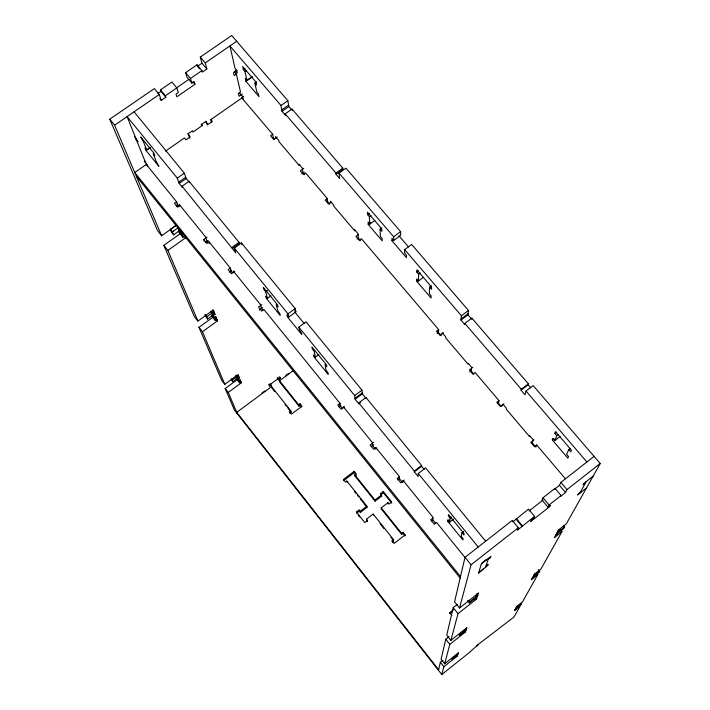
<?xml version="1.0" encoding="UTF-8"?>
<svg xmlns="http://www.w3.org/2000/svg" width="710" height="710" viewBox="0 0 710 710"><rect width="100%" height="100%" fill="white"/><g stroke="black" fill="none" stroke-linecap="round" stroke-linejoin="round"><path stroke-width="1.06" d="M431.369 285.819L429.639 287.097L429.337 293.736L431.156 295.866L431.05 298.031L416.619 281.142L416.663 278.915L418.474 281.027L423.586 277.246M418.474 281.027L418.634 274.246L416.805 272.116L416.85 269.809L431.591 287.009L431.485 289.254L429.639 287.097M485.64 541.215L425.609 467.89L418.261 473.508L418.154 476.534L414.303 471.813L414.32 471.058L358.745 402.898L365.978 397.485L421.616 465.485L421.571 466.257L424.145 469.39M358.506 234.442L355.923 236.315L359.251 240.237L361.408 238.675L438.682 329.626L438.487 332.529L437.04 333.611M442.179 333.736L442.25 332.768L445.756 336.895L445.676 337.853L467.988 364.123L468.121 363.209L471.671 367.398L471.138 370.993L473.943 374.294M435.567 523.252L432.798 519.827L433.029 517.377L403.005 480.351L403.014 482.179M563.367 525.444L564.61 526.927L556.746 533.13L559.862 529.491L557.882 531.053L558.451 530.006L566.403 523.731L600.243 463.515L533.148 385.583L526.03 391.033L524.956 394.751L521.051 390.189L528.107 384.793L528.382 383.853L471.866 318.151L464.855 323.405L464.722 324.47L460.95 320.059L461.429 315.764L468.485 310.483L411.649 244.471L404.656 249.6L404.664 253.204L406.493 255.343L406.493 257.712L391.964 240.761L391.902 238.32L393.722 240.441L400.662 235.374L400.626 231.673L345.965 168.172L339.034 173.133L339.593 178.476L336.087 174.385L335.936 173.045L285.18 113.849L292.005 109.056L342.815 168.128L342.948 169.477L336.087 174.385M460.95 320.059L467.943 314.823L468.485 310.483M471.866 318.151L471.724 319.225L467.943 314.823M463.594 531.399L461.979 532.651L461.225 536.37L463.16 538.748L462.902 539.955L447.54 521.078L447.726 519.791L449.652 522.152L453.628 519.063M449.652 522.152L450.246 518.256L451.862 517.004M498.42 403.129L498.997 400.617L475.097 372.484L472.904 374.143L469.354 369.954L472.851 367.31M438.478 670.284L440.36 662.27L442.942 660.22M449.039 636.648L445.782 639.222L441.079 659.217L444.646 663.761L458.483 652.765L456.725 654.797L458.19 653.626L458.048 654.052L451.986 659.341L457.835 654.691L456.095 656.688L457.409 655.942L443.856 666.726L441.78 674.5L234.415 410.043L225.185 388.503L237.468 379.486M457.284 604.414L453.211 607.627L446.741 635.13L450.894 640.367L466.923 627.667L464.828 630.169L466.532 628.82L466.346 629.397L459.547 634.775L459.29 635.61L466.053 630.249L463.994 632.699L465.68 631.367L465.485 631.927L449.829 644.343L444.646 663.761M512.904 521.77L528.506 509.105L534.55 516.339L517.306 530.299L518.327 527.725L512.256 520.403L465.032 557.341L454.569 601.84L459.521 608.035L478.575 593.001L476.011 596.231L478.025 594.643L477.759 595.45L469.692 601.814L469.337 602.976L467.499 600.704M502.414 405.694L502.813 404.034L506.443 408.303L506.23 409.129L529.332 436.322L529.589 435.541L533.272 439.88L532.225 442.933L535.802 447.149M450.894 640.367L458.021 613.644L476.552 599.018L476.818 598.237L474.83 599.808L477.351 596.648L469.337 602.976M459.521 608.035L471.067 564.778L518.327 527.725M521.051 390.189L521.309 389.257L528.382 383.853M483.244 569.092L478.496 573.21L481.531 563.349L486.306 559.604L486.119 560.163M485.542 567.29L488.498 558.3M536.148 446.492L536.698 444.984L565.426 478.797M570.316 448.321L568.754 449.545L566.598 454.302L568.559 456.601L567.849 458.145L552.265 439.898L552.904 438.283L554.856 440.564L560.066 436.517M554.856 440.564L556.844 435.638L554.865 433.331L555.531 431.653L571.479 450.264L570.742 451.871L568.754 449.545M534.55 516.339L533.627 518.442L531.222 520.332L530.698 521.53L549.815 506.532L550.41 505.28L548.022 507.153L542.005 500L542.99 497.763L555.016 488.356L561.086 495.536L560.731 496.246L565.524 492.491L566.988 489.589L600.243 463.515M555.016 488.356L554.679 489.084L559.462 485.338L560.873 482.374L594.101 456.379M548.022 507.153L549.043 504.97L561.086 495.536M579.83 493.193L586.203 481.611M536.467 572.917L537.834 574.576L522.489 601.894L516.667 606.509L516.365 607.068L517.821 605.914L515.771 608.168L521.539 603.58L521.069 604.414L515.318 608.985L515.025 609.526L516.463 608.381L514.439 610.6L520.137 606.065L513.978 617.025L476.978 645.39L476.792 645.816L478.167 644.716L468.059 653.582L441.78 674.5M538.313 569.58L539.698 571.266L539.067 572.375L532.447 577.629L532.047 578.348L533.698 577.044L531.266 579.786L537.834 574.576M560.598 529.917L562 531.577L540.967 568.994L534.248 574.319L533.849 575.064L535.517 573.733L533.041 576.538L539.698 571.266M564.61 526.927L563.731 528.489L555.903 534.666L555.353 535.677L557.306 534.142L554.253 537.692L562 531.577M453.459 609.73L449.652 612.73L451.844 615.481M449.483 613.476L452.465 611.124M481.362 563.9L490.876 556.427L490.503 557.554L488.134 559.409M593.134 476.17L583.895 483.43L583.114 484.85L585.413 483.048M485.88 566.243L488.187 564.441L487.832 565.488L478.655 572.704M580.576 491.844L577.603 494.95L586.522 487.93M529.065 510.96L542.964 500.089M447.54 521.078L449.128 519.844M552.265 439.898L553.995 438.558M402.978 532.305L402.987 533.334L401.647 534.373L401.629 533.343L402.978 532.305L405.099 534.949L394.307 543.292L392.186 540.629L393.535 539.591L373.167 514.049L366.422 519.205L367.611 521.601M432.967 517.998L430.695 519.747L434.325 524.228L436.597 522.471L465.077 557.59M534.009 439.872L530.805 442.357L534.488 446.696L536.698 444.984M431.289 520.989L432.798 519.827M554.865 433.331L556.427 432.115M556.844 435.638L558.406 434.422M393.287 542.964L392.231 541.632L393.58 540.594L393.535 539.591M414.32 471.058L421.616 465.485M359.287 511.129L356.606 513.179L356.42 512.079L359.118 510.02L360.325 512.434L367.034 507.304L366.892 506.186L346.835 481.034L345.495 482.054L343.436 479.463L354.148 471.342L356.207 473.925L354.867 474.937L355.053 476.17L375.066 501.162L381.74 496.059L380.613 493.592L383.285 491.551L391.671 501.979L388.991 504.029L387.944 502.724L381.234 507.863L381.323 508.981L401.647 534.373M414.303 471.813L421.571 466.257M404.221 480.111L400.742 482.773L397.183 478.371L399.446 476.65L375.892 447.602L373.646 449.306L370.141 444.984L373.602 442.365M503.931 403.866L500.408 406.555L496.796 402.295L498.997 400.617M397.99 479.871L399.481 478.726L399.446 476.65M381.74 496.059L380.702 494.763L383.373 492.722L383.285 491.551M360.325 512.434L360.156 511.324L366.892 506.186M375.066 501.162L374.951 500.017L381.652 494.897M343.667 480.679L354.334 472.585L354.148 471.342M355.053 476.17L356.393 475.159M371.215 446.59L373.797 444.637M469.834 371.978L471.573 370.664M365.978 397.485L366.058 398.399L362.34 393.846L361.958 390.145L306.037 321.843L298.83 327.124L354.689 395.577L355.133 399.242L358.852 403.795L360.458 402.597M261.839 304.608L258.44 307.075L261.715 311.122L263.925 309.507L340.028 403.36L337.783 405.037L341.217 409.279L344.661 406.706M438.682 329.626L436.508 331.259L439.996 335.368L443.484 332.759M338.945 406.963L340.427 405.854L340.028 403.36M354.689 395.577L361.958 390.145M355.027 398.328L362.242 392.932M461.065 318.994L468.076 313.749M355.133 399.242L362.34 393.846M290.727 410.682L291.135 412.12L289.813 413.105L289.396 411.667L290.727 410.682L271.557 386.648L236.732 412.341L438.602 669.752M300.01 403.777L300.392 405.241L299.07 406.226L298.688 404.762L300.01 403.777L302.007 406.271L291.393 414.17L289.396 411.667M416.805 272.116L418.536 270.838M418.634 274.246L420.364 272.977M268.558 384.607L269.738 386.089L271.069 385.113L269.88 383.622M299.07 406.226L279.944 382.326L279.039 379.238L280.361 378.252L280.06 377.214L269.409 385.068L269.738 386.089M279.491 380.782L293.647 370.336M416.619 281.142L418.314 279.891M315.364 357.165L314.184 351.272L312.391 349.071L311.983 347.066L326.485 364.851L326.831 366.795L325.011 364.567L326.059 370.3L327.842 372.502L328.18 374.365L313.98 356.917L313.58 354.982L315.364 357.165L318.87 354.574M236.048 375.83L237.61 377.809L239.03 376.761L239.456 377.871L238.045 378.909L238.684 380.56L240.095 379.53L240.521 380.622L239.11 381.661L239.536 382.743L240.939 381.714L239.705 380.152M232.898 381.705L237.131 378.599L236.483 376.939L232.232 380.063L232.898 381.705L231.345 379.743M237.344 413.779L228.256 392.417L241.356 382.796L240.939 381.714M213.195 317.033L198.96 327.319L221.68 380.338L224.813 384.314L238.169 374.525L238.604 375.643L237.175 376.69L237.61 377.809M237.424 376.708L236.013 377.738L239.11 381.661M295.2 308.601L295.919 311.859L288.766 317.077L288.003 313.847L295.2 308.601L241.444 242.944L234.309 248.047L235.773 252.831L182.071 186.224L189.082 181.298L239.03 242.341L239.385 243.548L232.321 248.598M393.722 240.441L393.642 236.767L400.626 231.673M391.964 240.761L393.686 239.501M259.319 310.075L262.7 307.625M357.068 239.084L358.781 237.841M374.898 220.428L369.821 224.112L368.064 222.061L368.224 224.493L382.246 240.912L382.149 238.533L380.382 236.465L380.063 229.206L381.776 227.954M215.201 317.219L216.958 319.42L215.343 320.592L214.784 319.163L216.408 317.991L215.849 316.553L214.225 317.725L211.607 313.332L206.708 316.864L207.586 319.03L212.459 315.506M224.813 384.314L202.457 331.739L217.508 320.849L216.958 319.42M369.821 224.112L369.369 216.719L367.594 214.642L369.306 213.399M270.971 295.83L267.492 298.351L265.717 291.801L267.484 290.523M369.369 216.719L371.082 215.476M368.224 224.493L370.753 222.665M180.659 233.421L163.824 245.34L194.354 316.58L197.921 321.08L213.32 309.968L213.887 311.45L212.246 312.631L212.814 314.095L214.455 312.915L212.672 310.687M214.225 317.725L213.382 315.56L215.015 314.379L214.455 312.915M229.942 272.374L231.407 271.327L230.368 268.114L209.068 241.861L206.885 243.415L203.708 239.51L207.08 237.113M234.761 271.238L231.38 273.669L228.167 269.693L230.368 268.114M331.002 202.084L328.437 203.93L325.162 200.078L327.31 198.543L305.673 173.071L303.534 174.598L300.312 170.799L303.72 168.376M231.957 247.399L239.03 242.341M335.936 173.045L342.815 168.128M205.74 242.261L208.243 240.477M301.777 173.906L304.315 172.095M179.328 230.786L173.595 234.85L172.397 231.877L178.157 227.795L179.328 230.786L181.378 233.333L182.656 232.427M197.921 321.08L167.871 250.408L185.559 237.859L184.804 235.915L182.914 237.255L182.15 235.303L183.42 234.398M173.595 234.85L171.545 232.303L170.338 229.312L175.459 225.691M291.553 109.713L288.837 106.544L287.861 100.696L231.726 35.5L200.282 57.075L205.226 62.915L206.867 69.012L202.332 72.127L201.915 70.618L196.998 64.805L185.621 72.624L187.041 77.363L191.913 83.168L194.176 81.606L194.966 84.312L176.879 96.782L176.018 94.119L178.299 92.548L176.817 87.889L171.927 82.032L160.469 89.895L165.35 95.779L165.847 97.243L161.259 100.403L159.235 94.528L154.327 88.608L109.757 119.191L157.496 230.581L161.64 235.755L176.346 225.363M171.545 232.303L173.249 231.096M180.1 231.309L178.84 232.205L182.914 237.255M460.506 576.582L134.749 172.521L146.322 164.471L176.612 201.826L174.438 203.362L177.544 207.205L179.728 205.669L179.284 204.48L205.51 236.82L207.08 241.311L208.456 243.006M211.615 122.599L210.781 119.635L241.879 97.998L272.675 134.243L270.554 135.734L273.714 139.462L277.113 137.074M176.506 206.388L177.953 205.368L176.612 201.826M178.725 182.115L185.736 177.198M281.772 109.872L288.597 105.089M182.071 186.224L182.532 187.529L179.195 183.437L186.197 178.529L184.343 173.196L134.084 111.816M285.18 113.849L285.429 115.286L282.03 111.319L288.837 106.544M179.195 183.437L177.287 178.139L184.343 173.196M282.03 111.319L281 105.497L287.861 100.696M165.457 151.159L184.414 137.971L185.949 139.834L190.245 136.844L187.68 133.755M207.222 125.022L206.131 121.277L201.853 124.25L202.252 125.572L192.987 132.016L192.579 130.702L188.283 133.693L189.765 138.299M146.659 149.89L143.455 141.751L140.749 136.995L153.804 153.005L154.842 155.721L153.209 153.715L156.298 161.738L158.916 166.344L146.109 150.6L145.053 147.928L146.659 149.89L150.067 147.529M256.585 81.89L254.908 83.052L256.727 91.821L258.369 93.738L258.955 96.613L245.926 81.357L245.287 78.437L246.911 80.345L251.89 76.893M146.109 150.6L150.351 147.662M245.926 81.357L252.538 76.778M242.421 93.933L239.021 96.285L238.383 93.534L240.512 92.06L236.386 74.106L234.327 71.701M243.583 96.285L241.773 97.545L243.326 99.373L242.705 96.649L239.243 92.575M237.025 70.281L233.519 72.704L234.193 75.615L236.386 74.106M246.911 80.345L244.986 71.47L243.335 69.544L245.012 68.382M244.986 71.47L246.663 70.308M157.922 93.471L160.975 91.368L160.469 89.895M199.528 68.817L197.424 66.323L201.951 63.208L200.282 57.075M161.64 235.755L114.621 125.191L159.235 94.528M205.226 62.915L236.705 41.278M176.55 87.862L189.197 79.156M165.35 95.779L176.817 87.889M191.913 83.168L190.529 78.455L201.915 70.618M528.107 384.793L530.716 387.829M398.869 235.711L408.57 246.991M281 105.497L229.898 45.955L235.037 68.249L236.643 70.139L237.317 73.077L235.179 70.565M339.034 173.133L393.642 236.767M404.656 249.6L461.429 315.764M526.03 391.033L586.922 461.997M464.855 323.405L521.309 389.257M254.908 83.052L256.567 84.996L255.955 82.032L242.669 66.527L243.335 69.544M380.063 229.206L381.847 231.291L381.749 228.833L367.425 212.121L367.594 214.642M273.066 137.696L274.477 139.346M304.483 174.687L303.046 173L302.247 168.039L299.025 164.241L299.23 165.501L279.012 141.698L278.764 140.411L275.586 136.666L275.844 137.971M326.715 200.877L329.582 204.258M360.502 240.672L358.355 238.152L357.982 233.617L354.654 229.694L354.752 230.848L333.851 206.246L333.709 205.057L330.425 201.196L330.665 203.095M437.671 331.57L441.238 335.777M497.808 402.401L501.313 406.528M560.873 482.374L566.988 489.589M201.951 63.208L206.867 69.012M559.462 485.338L565.524 492.491M185.621 72.624L190.529 78.455M542.99 497.763L549.043 504.97M192.88 81.836L194.966 84.312M210.781 119.635L212.317 121.481L208.057 124.445L205.492 121.374M201.09 124.179L202.252 125.572M516.383 518.584L522.418 525.853M160.975 91.368L165.847 97.243M516.134 519.241L522.152 526.5M159.874 98.717L161.259 100.403M294.721 310.403L295.919 311.859M186.197 178.529L188.869 181.796M294.606 311.832L304.146 323.494M177.287 178.139L127.09 116.626L135.335 137.128L137.997 141.778L135.477 138.672M234.309 248.047L288.003 313.847M418.261 473.508L478.238 547.011M288.766 317.077L286.982 314.885L287.497 317.024L301.786 334.552L301.333 332.484L299.531 330.274L298.83 327.124M265.717 291.801L263.978 289.653L263.366 287.426L277.45 304.696L278 306.862L276.243 304.705L277.885 311.122L279.625 313.252L280.148 315.346L266.356 298.386L265.771 296.23L267.492 298.351M450.246 518.256L448.294 515.868L448.489 514.537L464.207 533.813L463.941 535.065L461.979 532.651M134.527 136.826L135.876 138.485L145.656 162.803L144.343 161.188M144.636 160.913L147.689 165.936L146.154 164.054M109.757 119.191L114.621 125.191M465.032 557.341L471.067 564.778M176.896 204.063L178.964 206.628M230.475 270.182L232.543 272.729M262.913 310.208L261.52 308.486L260.357 304.457L233.244 271.016L233.785 272.72M339.655 404.904L342.451 408.348M375.359 448.96L372.599 445.543L372.324 442.516L343.338 406.777L343.462 407.602M398.878 477.972L402.33 482.241M476.525 593.924L477.759 595.45M178.157 227.795L180.216 230.351L181.378 233.333M136.32 176.204L460.16 578.073M184.201 236.181L185.559 237.859M178.743 231.078L182.15 235.303M383.373 492.722L391.725 503.115M170.338 229.312L172.397 231.877M468.467 600.287L469.692 601.814M279.172 376.77L280.361 378.252M300.392 405.241L301.723 406.901M354.334 472.585L355.701 474.298M402.987 533.334L405.099 535.979L405.099 534.949M277.85 377.755L279.039 379.238M277.122 377.827L298.688 404.762M354.867 474.937L374.951 500.017M381.234 507.863L401.629 533.343M163.824 245.34L167.871 250.408M453.211 607.627L458.021 613.644M212.698 309.959L213.887 311.45M213.834 312.897L215.015 314.379M211.056 311.14L212.246 312.631M215.237 316.518L216.408 317.991M274.77 391.592L272.036 388.166L271.069 385.113M285.003 404.425L286.361 406.129M287.727 407.842L291.135 412.12M354.627 491.746L356.012 493.477M357.387 495.207L358.763 496.938M360.147 498.66L367.034 507.304M380.045 523.625L384.11 528.719M390.873 537.204L393.58 540.594M211.039 311.867L212.814 314.095M211.607 313.332L213.382 315.56M216.337 319.385L217.508 320.849M211.855 315.48L214.784 319.163M211.828 316.181L215.343 320.592M206.708 316.864L204.941 314.636L207.586 319.03M359.118 510.02L360.156 511.324M366.422 519.205L367.469 520.528L364.771 522.596L356.42 512.079M358.266 515.274L359.517 516.845M238.214 376.3L239.456 377.871M198.96 327.319L202.457 331.739M445.782 639.222L449.829 644.343M235.924 375.111L237.175 376.69M239.51 380.462L241.356 382.796M236.483 376.939L238.045 378.909M237.131 378.599L238.684 380.56M236.448 378.838L239.536 382.743M231.194 378.749L232.232 380.063M225.185 388.503L228.256 392.417M440.36 662.27L443.856 666.726M203.708 239.51L204.302 241.187M189.082 181.298L189.534 182.612M262.274 393.5L262.096 392.994L264.759 391.033L264.928 391.538M209.068 241.861L209.654 243.53M241.444 242.944L241.968 244.755M196.998 64.805L197.424 66.323M286.094 375.918L285.952 375.395L288.588 373.442L288.73 373.966M272.675 134.243L273.439 138.13M346.835 481.034L347.048 482.241M292.005 109.056L292.236 110.503M327.31 198.543L327.763 202.119M358.745 402.898L358.852 403.795M373.167 514.049L373.283 515.14M375.892 447.602L376.016 449.093M380.613 493.592L380.702 494.763M387.944 502.724L388.006 503.86M392.186 540.629L392.231 541.632"/></g></svg>
